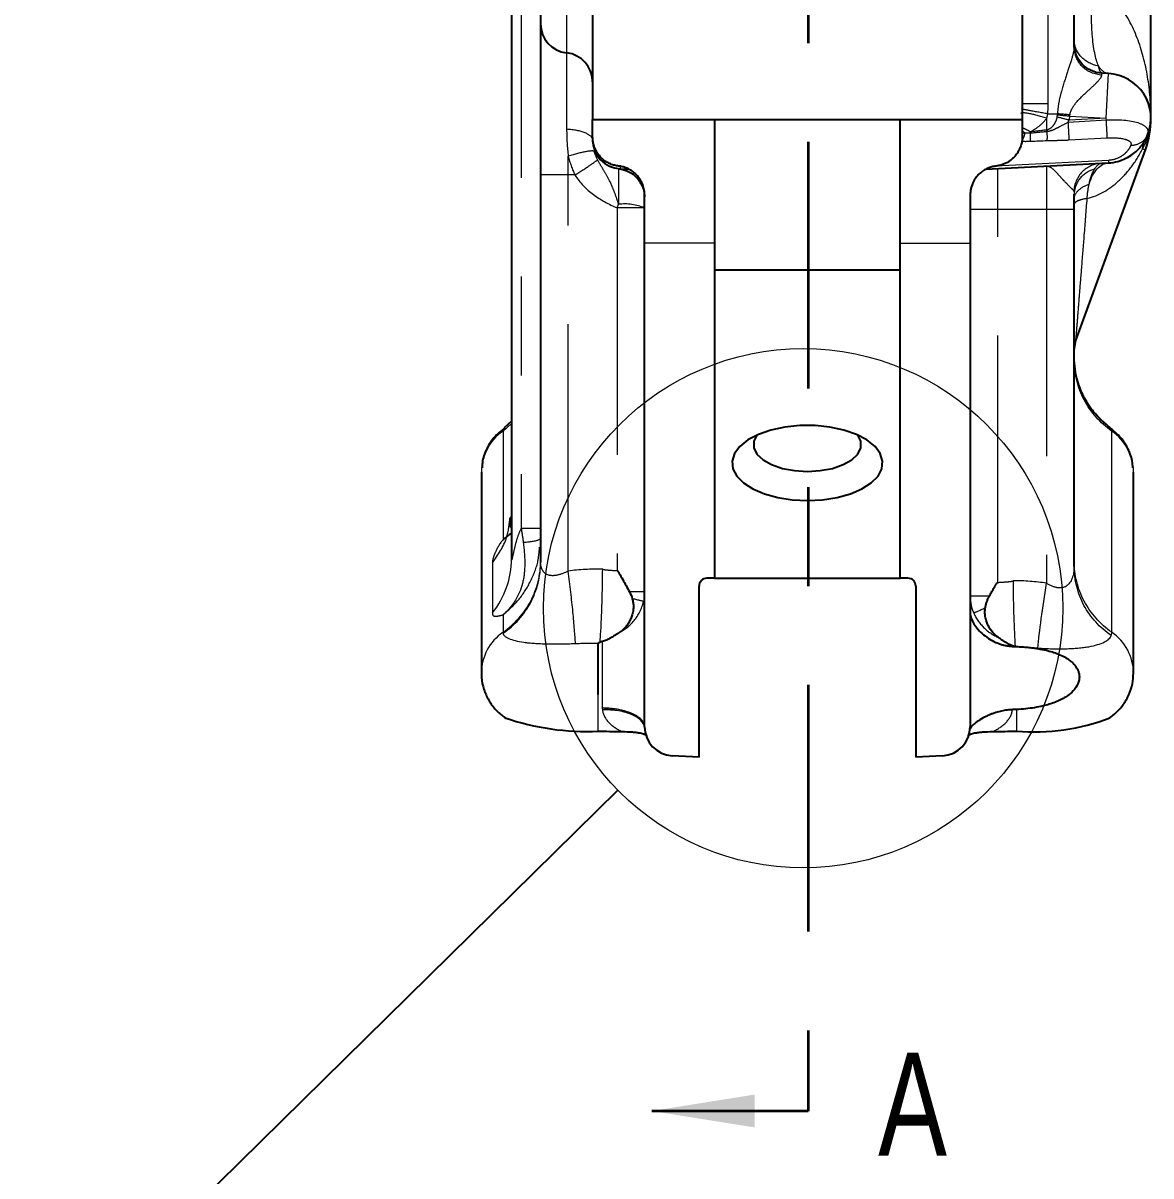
# Model space of a CAD drawing. Header units: inches. Extents: x 0.2 to 16.8, y 0.2 to 10.8.
# Drawn here: x 1.657 to 2.799, y 5.603 to 6.771 of the extents above; entities that cross this region are included whole.
import ezdxf

# ---------------------------------------------------------------- set-up
doc = ezdxf.new("R2010")
doc.units = ezdxf.units.IN
doc.header["$MEASUREMENT"] = 0
doc.linetypes.add('CENTER', pattern=[0.4, 0.25, -0.05, 0.05, -0.05])
doc.linetypes.add('PHANTOM', pattern=[0.5, 0.25, -0.05, 0.05, -0.05, 0.05, -0.05])
doc.layers.add('FORMAT', color=7, linetype='Continuous')
doc.styles.add('SLDTEXTSTYLE0', font='TXT', dxfattribs={"width": 0.75})
doc.dimstyles.new('SLDDIMSTYLE11', dxfattribs={"dimtxt": 0.083333, "dimasz": 0.083333, "dimexe": 0, "dimexo": 0.0625, "dimgap": 0.020833, "dimtad": 0, "dimtih": 1, "dimtoh": 1, "dimdec": 3, "dimlfac": 2, "dimrnd": 1e-09, "dimzin": 12, "dimdsep": 46, "dimtxsty": 'SLDTEXTSTYLE0', "dimsah": 1, "dimcen": 0, "dimadec": 0, "dimazin": 3, "dimtfac": 1, "dimtdec": 3, "dimtofl": 0, "dimtmove": 0, "dimatfit": 3, "dimfxl": 1, "dimfrac": 2, "dimtolj": 1, "dimtzin": 12, "dimarcsym": 0})
doc.dimstyles.new('SLDDIMSTYLE12', dxfattribs={"dimtxt": 0.18, "dimasz": 0.083333, "dimexe": 0, "dimexo": 0.0625, "dimgap": 0, "dimtad": 0, "dimtih": 1, "dimtoh": 1, "dimdec": 0, "dimrnd": 1e-09, "dimzin": 0, "dimdsep": 46, "dimtxsty": 'Standard', "dimblk1": 'NONE', "dimblk2": 'NONE', "dimsah": 1, "dimcen": 0.09, "dimadec": 0, "dimazin": 0, "dimtfac": 0.083333, "dimtdec": 0, "dimtofl": 0, "dimtmove": 0, "dimatfit": 3, "dimldrblk": 'NONE', "dimfxl": 1, "dimfrac": 2, "dimtolj": 1, "dimtzin": 0, "dimarcsym": 0})

# ---------------------------------------------------------------- blocks, each defined once
blk = doc.blocks.new('SW_SYMBOL_HOLE_DEPTH')
at = {"layer": 'FORMAT', "color": 0}
for p, q in [((0, 34.45), (31.5, 34.45)), ((15.75, 34.45), (15.75, 2.95)), ((3.94, 21.85), (15.75, 2.95)), ((27.56, 21.85), (15.75, 2.95))]:
    blk.add_line(p, q, dxfattribs=at)
blk = doc.blocks.new('_D_12')
at = {"layer": 'FORMAT'}
for p, q in [((2.1301, 7.2164), (1.9217, 6.8555)), ((1.9217, 6.8555), (1.7029, 6.8555))]:
    blk.add_line(p, q, dxfattribs=at)
blk.add_solid([(2.1301, 7.2164), (2.0773, 7.1507), (2.0995, 7.1379)], dxfattribs=at)
at = {"layer": 'FORMAT', "xscale": 0.0027037109, "yscale": 0.0027037109, "zscale": 0.0027037109}
for p in [(1.197, 6.867), (1.2751, 6.7346)]:
    blk.add_blockref('SW_SYMBOL_HOLE_DEPTH', p, dxfattribs=at)
at = {"layer": 'FORMAT', "char_height": 0.08333, "attachment_point": 1, "style": 'SLDTEXTSTYLE0'}
for s, insert in [('%%c', (0.7943, 6.9629)), ('.096', (0.9514, 6.9629)), ('.531', (1.3474, 6.9629)), ('4-40 UNC', (0.7162, 6.8305)), ('.298', (1.4255, 6.8305))]:
    blk.add_mtext(s, dxfattribs=dict(at, insert=insert))
blk = doc.blocks.new('_None')

msp = doc.modelspace()

# ---------------------------------------------------------------- linework, layer by layer
at = {"color": 7, "linetype": 'CENTER', "lineweight": 35}
msp.add_line((2.4519, 8.30081), (2.4519, 5.669108), dxfattribs=at)
at = {"color": 8, "linetype": 'PHANTOM', "lineweight": 18}
for p, q in [((2.694998, 6.689078), (2.694998, 7.207699)), ((2.207301, 6.912423), (2.207301, 6.740814)), ((2.161288, 6.864195), (2.161288, 6.259107)), ((2.207301, 6.740814), (2.207301, 6.663417)), ((2.753807, 6.674639), (2.756177, 6.719853)), ((2.694578, 6.679095), (2.704475, 6.679095)), ((2.753807, 6.674639), (2.716229, 6.67267)), ((2.716934, 6.676572), (2.753807, 6.674639)), ((2.753914, 6.672603), (2.753807, 6.674639)), ((2.671638, 6.659411), (2.66867, 6.661371)), ((2.671638, 6.659411), (2.66867, 6.658735)), ((2.71604, 6.652621), (2.754898, 6.654746)), ((2.208955, 6.617148), (2.208955, 6.636184)), ((2.790643, 6.643678), (2.793444, 6.642659)), ((2.259959, 6.623506), (2.259959, 6.587486)), ((2.643994, 6.582324), (2.643994, 6.623546)), ((2.693345, 6.626133), (2.693345, 6.582324)), ((2.208955, 6.617148), (2.180973, 6.617148)), ((2.208955, 6.216016), (2.208955, 6.617148)), ((2.21574, 6.617148), (2.208955, 6.617148)), ((2.258305, 6.583807), (2.258305, 6.216412)), ((2.286288, 6.583807), (2.258305, 6.583807)), ((2.643994, 6.582324), (2.616012, 6.582324)), ((2.693345, 6.582324), (2.643994, 6.582324)), ((2.643994, 6.204477), (2.643994, 6.582324)), ((2.721327, 6.582324), (2.693345, 6.582324)), ((2.693345, 6.582324), (2.693345, 6.203641)), ((2.357154, 6.54825), (2.286288, 6.54825)), ((2.545146, 6.54825), (2.616012, 6.54825)), ((2.723396, 6.41473), (2.721327, 6.432375)), ((2.14285, 6.357828), (2.151445, 6.365432)), ((2.14506, 6.360728), (2.14285, 6.357828)), ((2.14285, 6.357828), (2.14285, 6.24787)), ((2.75945, 6.357828), (2.757239, 6.360728)), ((2.75945, 6.154041), (2.75945, 6.357828)), ((2.14311, 6.248014), (2.151445, 6.254389)), ((2.151445, 6.254815), (2.143138, 6.248051)), ((2.132076, 6.224183), (2.132076, 6.173588)), ((2.14285, 6.17163), (2.14285, 6.154041)), ((2.243382, 6.144543), (2.243382, 6.077688)), ((2.658918, 6.139673), (2.658918, 6.140319)), ((2.239391, 6.053814), (2.239391, 6.090833)), ((2.662908, 6.075795), (2.662908, 6.053814))]:
    msp.add_line(p, q, dxfattribs=at)
at = {"color": 7, "linetype": 'Continuous', "lineweight": 25}
for p, q in [((2.799083, 6.674639), (2.799083, 7.208035)), ((2.23363, 7.143568), (2.23363, 6.67325)), ((2.66867, 7.143568), (2.66867, 6.67325)), ((2.721327, 6.746562), (2.721327, 7.113478)), ((2.180973, 6.912423), (2.180973, 6.770168)), ((2.151445, 6.864195), (2.151445, 6.228371)), ((2.180973, 6.770168), (2.180973, 6.617148)), ((2.756177, 6.719853), (2.749309, 6.720213)), ((2.23363, 6.655527), (2.23363, 6.67325)), ((2.357154, 6.67325), (2.357154, 6.521243)), ((2.545146, 6.521243), (2.545146, 6.67325)), ((2.66867, 6.67325), (2.66867, 6.655527)), ((2.23363, 6.65286), (2.23363, 6.652434)), ((2.723125, 6.449459), (2.793444, 6.642659)), ((2.261612, 6.623373), (2.270542, 6.622905)), ((2.631747, 6.622905), (2.756177, 6.629426)), ((2.180973, 6.617148), (2.180973, 6.224594)), ((2.721327, 6.582324), (2.721327, 6.597665)), ((2.286288, 6.54825), (2.286288, 6.596819)), ((2.616012, 6.596819), (2.616012, 6.54825)), ((2.721327, 6.220555), (2.721327, 6.582324)), ((2.286288, 6.058372), (2.286288, 6.54825)), ((2.616012, 6.54825), (2.616012, 6.058372)), ((2.357154, 6.521243), (2.545146, 6.521243)), ((2.357154, 6.521243), (2.357154, 6.208683)), ((2.545146, 6.208683), (2.545146, 6.521243)), ((2.721327, 6.439261), (2.723103, 6.449347)), ((2.151445, 6.367687), (2.144142, 6.360914)), ((2.120933, 6.316287), (2.120933, 6.112499)), ((2.781366, 6.112502), (2.781366, 6.316289)), ((2.341406, 6.027463), (2.341406, 6.200809)), ((2.357154, 6.208683), (2.34928, 6.208683)), ((2.357154, 6.208683), (2.545146, 6.208683)), ((2.55302, 6.208683), (2.545146, 6.208683)), ((2.560894, 6.200809), (2.560894, 6.027463)), ((2.239391, 6.090833), (2.239391, 6.142934)), ((2.658918, 6.139673), (2.661541, 6.139536)), ((2.341406, 6.027463), (2.31427, 6.028885)), ((2.58803, 6.028885), (2.560894, 6.027463))]:
    msp.add_line(p, q, dxfattribs=at)
at = {"color": 7, "linetype": 'Continuous', "lineweight": 35}
msp.add_line((2.4519, 5.669108), (2.293567, 5.669108), dxfattribs=at)
at = {"color": 8, "linetype": 'PHANTOM', "lineweight": 18, "flags": 128}
for points in [[(2.753914, 6.672603), (2.732158, 6.671363), (2.715064, 6.670387)], [(2.67717, 6.65134), (2.679284, 6.651433), (2.681398, 6.651526), (2.683512, 6.651619), (2.685626, 6.651713), (2.68774, 6.651806), (2.689855, 6.6519), (2.691969, 6.651994), (2.694083, 6.652088)], [(2.756177, 6.631975), (2.662015, 6.627083), (2.641614, 6.626024)]]:
    msp.add_lwpolyline(points, dxfattribs=at)
at = {"color": 7, "linetype": 'Continuous', "lineweight": 25, "flags": 128}
for points in [[(2.45115, 6.28734), (2.466499, 6.288121), (2.48122, 6.29043), (2.494709, 6.294174), (2.506415, 6.299198), (2.515859, 6.305299), (2.522654, 6.312224), (2.526521, 6.319692), (2.527302, 6.327396), (2.524966, 6.335021), (2.519607, 6.342255), (2.511447, 6.348802), (2.500817, 6.354393), (2.488154, 6.3588), (2.473976, 6.361842), (2.458864, 6.363395), (2.443436, 6.363395), (2.428323, 6.361842), (2.414146, 6.3588), (2.401483, 6.354393), (2.390853, 6.348802), (2.382692, 6.342255), (2.377334, 6.335021), (2.374998, 6.327396), (2.375779, 6.319692), (2.379646, 6.312224), (2.386441, 6.305299), (2.395884, 6.299198), (2.407591, 6.294174), (2.42108, 6.29043), (2.435801, 6.288121), (2.45115, 6.28734)], [(2.399955, 6.353719), (2.396922, 6.347484), (2.396922, 6.3409), (2.400074, 6.334507), (2.406194, 6.328677), (2.414926, 6.323748), (2.425764, 6.320008), (2.438077, 6.317673), (2.45115, 6.316879), (2.464223, 6.317673), (2.476536, 6.320008), (2.487374, 6.323748), (2.496106, 6.328677), (2.502226, 6.334507), (2.505378, 6.3409), (2.505378, 6.347484), (2.502345, 6.353719)], [(2.662908, 6.075795), (2.660617, 6.075701), (2.658816, 6.075628)]]:
    msp.add_lwpolyline(points, dxfattribs=at)
at = {"color": 7, "linetype": 'Continuous', "lineweight": 18}
msp.add_circle((2.446795, 6.178301), 0.262962, dxfattribs=at)
at = {"color": 7, "linetype": 'Continuous', "lineweight": 25}
for centre, radius, start, end in [((2.2105, 6.770168), 0.029528, 180, 263.780752), ((2.204103, 6.711461), 0.029528, 0, 83.780752), ((2.753807, 6.674639), 0.045276, 338.911219, 87), ((2.705579, 6.674639), 0.093504, 340, 0), ((2.263158, 6.65286), 0.029528, 180, 267), ((2.34928, 6.200809), 0.007874, 90, 180), ((2.55302, 6.200809), 0.007874, 0, 90), ((2.661235, 6.016337), 0.05934, 92.335602, 95.03601), ((2.22746, 6.306467), 0.252934, 250.923073, 272.703792), ((2.680612, 6.266076), 0.212998, 265.232239, 291.180482), ((2.315815, 6.058372), 0.029528, 180, 267), ((2.586485, 6.058372), 0.029528, 273, 0)]:
    msp.add_arc(centre, radius, start, end, dxfattribs=at)
at = {"color": 8, "linetype": 'PHANTOM', "lineweight": 18}
for centre, radius, start, end in [((2.6918, 6.679095), 0.01263, 345.264327, 354.266774), ((2.6918, 6.679095), 0.025261, 345.264327, 354.266774), ((2.330247, 6.588974), 0.354038, 11.474801, 11.721132), ((2.327895, 6.580773), 0.374881, 12.367417, 12.629018), ((1.701608, 6.836157), 0.611222, 335.615278, 335.993451), ((2.265933, 6.534205), 0.053616, 67.689172, 96.397842), ((2.151108, 6.154075), 0.008258, 180.238267, 187.555607)]:
    msp.add_arc(centre, radius, start, end, dxfattribs=at)
for centre, major_axis, ratio, start_param, end_param in [((2.690613, 6.679587), (0.002164, 0.024603), 0.56109116, 4.69044441, 4.74172532), ((2.689284, 6.679751), (0.006875, 0.029249), 0.92542983, 4.82016531, 4.8713064), ((2.667616, 6.666258), (0.001585, 0.015725), 0.3245313, 3.49299355, 4.29483633), ((2.676414, 6.666256), (-0.000598, 0.015739), 0.03768668, 3.46494686, 4.2606281), ((2.172384, 6.316296), (0.05145, -0.000005), 0.98581184, 2.18230224, 3.14124503), ((2.729916, 6.316296), (0.05145, 0.000005), 0.98581184, 0.00039664, 0.95929042), ((2.602589, 5.48636), (-0.481318, 0.697248), 0.46053022, 5.96956862, 6.04892011), ((2.609202, 6.005902), (0.184835, 0.140348), 0.77245885, 0.63679672, 0.80382522), ((2.172384, 6.112509), (0.05145, -0.000005), 0.98581213, 2.18230406, 3.1345278), ((2.729916, 6.112509), (0.05145, 0.000005), 0.98581213, 0.0039923, 0.95928859), ((2.301979, 6.079099), (0.058582, 0.002217), 0.60334632, 3.11879622, 3.16117756), ((2.283438, 6.083168), (0.039551, 0.009842), 0.63758658, 3.03020305, 3.05970477), ((2.617971, 6.083235), (0.040465, -0.009814), 0.63115372, 0.07726825, 0.08511025)]:
    msp.add_ellipse(centre, major_axis=major_axis, ratio=ratio, start_param=start_param, end_param=end_param, dxfattribs=at)
for points, knots in [([(2.745932, 6.727637), (2.743122, 6.734365), (2.740685, 6.745535), (2.739043, 6.766694), (2.73887, 6.774515), (2.739094, 6.790948), (2.739476, 6.799548), (2.739988, 6.808115)], [0, 0, 0, 0, 0.5, 0.5, 0.75, 0.75, 1, 1, 1, 1]), ([(2.799083, 6.674639), (2.799083, 6.68866), (2.797961, 6.702817), (2.7934, 6.7302), (2.789947, 6.743498), (2.780424, 6.768225), (2.774357, 6.779582), (2.763055, 6.793487), (2.758916, 6.79758), (2.749909, 6.804179), (2.745061, 6.806681), (2.739987, 6.808114)], [0, 0, 0, 0, 0.25, 0.25, 0.5, 0.5, 0.75, 0.75, 0.875, 0.875, 1, 1, 1, 1]), ([(2.745932, 6.727637), (2.739122, 6.728702), (2.732736, 6.732054), (2.723886, 6.741826), (2.721327, 6.748172), (2.721327, 6.754558)], [0, 0, 0, 0, 0.5, 0.5, 1, 1, 1, 1]), ([(2.721327, 6.746562), (2.721327, 6.744198), (2.720505, 6.740569), (2.717947, 6.731685), (2.716223, 6.726452), (2.712401, 6.714918), (2.710253, 6.70869), (2.707449, 6.698393), (2.706585, 6.694791), (2.705164, 6.687192), (2.704622, 6.683204), (2.704475, 6.679095)], [0, 0, 0, 0, 0.25, 0.25, 0.5, 0.5, 0.75, 0.75, 0.875, 0.875, 1, 1, 1, 1]), ([(2.749374, 6.71831), (2.7419, 6.71867), (2.734583, 6.721867), (2.724357, 6.732285), (2.721327, 6.739393), (2.721327, 6.746562)], [0, 0, 0, 0, 0.5, 0.5, 1, 1, 1, 1]), ([(2.748898, 6.720693), (2.748492, 6.720981), (2.747546, 6.721652), (2.746519, 6.725461), (2.745932, 6.727637)], [0, 0, 0, 0, 0.42865064, 1, 1, 1, 1]), ([(2.717098, 6.678097), (2.717307, 6.680583), (2.718307, 6.682978), (2.72099, 6.687527), (2.722641, 6.689675), (2.728032, 6.695804), (2.732194, 6.699491), (2.739592, 6.706327), (2.742929, 6.709429), (2.747856, 6.71471), (2.749423, 6.716877), (2.749374, 6.71831)], [0, 0, 0, 0, 0.125, 0.125, 0.25, 0.25, 0.5, 0.5, 0.75, 0.75, 1, 1, 1, 1]), ([(2.693495, 6.674692), (2.686803, 6.676767), (2.68031, 6.678431), (2.670713, 6.680202), (2.6677, 6.68027), (2.667166, 6.67952)], [0, 0, 0, 0, 0.5, 0.5, 1, 1, 1, 1]), ([(2.694578, 6.679095), (2.687537, 6.6803), (2.680757, 6.681504), (2.671226, 6.683289), (2.668372, 6.683887), (2.66825, 6.684022)], [0, 0, 0, 0, 0.5, 0.5, 1, 1, 1, 1]), ([(2.694998, 6.689078), (2.687845, 6.689078), (2.680993, 6.689078), (2.67146, 6.689078), (2.66867, 6.689078), (2.66867, 6.689078)], [0, 0, 0, 0, 0.5, 0.5, 1, 1, 1, 1]), ([(2.676903, 6.660897), (2.680388, 6.662785), (2.68362, 6.664875), (2.689277, 6.669491), (2.691716, 6.672032), (2.693495, 6.674692)], [0, 0, 0, 0, 0.5, 0.5, 1, 1, 1, 1]), ([(2.704014, 6.675882), (2.703787, 6.675077), (2.703371, 6.673601), (2.702621, 6.671649), (2.701912, 6.670132), (2.701303, 6.669023), (2.700855, 6.668296), (2.700209, 6.667315), (2.699229, 6.666024), (2.697645, 6.664514), (2.695813, 6.663305), (2.694409, 6.662926), (2.693707, 6.662736)], [0, 0, 0, 0, 0.14159398, 0.25958188, 0.35469009, 0.42698546, 0.47601953, 0.50122346, 0.6288744, 0.75448135, 0.87731653, 1, 1, 1, 1]), ([(2.715061, 6.670387), (2.712469, 6.669082), (2.709752, 6.667606), (2.705012, 6.665165), (2.703364, 6.664321), (2.699372, 6.662436), (2.697022, 6.661464), (2.694077, 6.661065)], [0, 0, 0, 0, 0.5, 0.5, 0.75, 0.75, 1, 1, 1, 1]), ([(2.796051, 6.658348), (2.796956, 6.660695), (2.796508, 6.662952), (2.793051, 6.666882), (2.790014, 6.668542), (2.777979, 6.672351), (2.76594, 6.673265), (2.753914, 6.672603)], [0, 0, 0, 0, 0.25, 0.25, 0.5, 0.5, 1, 1, 1, 1]), ([(2.23363, 6.652434), (2.23363, 6.655127), (2.23084, 6.6578), (2.221307, 6.661817), (2.214455, 6.663125), (2.207301, 6.663417)], [0, 0, 0, 0, 0.5, 0.5, 1, 1, 1, 1]), ([(2.676903, 6.660897), (2.674826, 6.662086), (2.671945, 6.663737), (2.669385, 6.664463), (2.66867, 6.664665)], [0, 0, 0, 0, 0.720688423, 1, 1, 1, 1]), ([(2.694083, 6.652088), (2.695922, 6.652169), (2.697747, 6.652191), (2.701387, 6.652219), (2.703204, 6.652231), (2.708682, 6.652314), (2.712362, 6.65242), (2.71604, 6.652621)], [0, 0, 0, 0, 0.25, 0.25, 0.5, 0.5, 1, 1, 1, 1]), ([(2.754898, 6.654746), (2.761695, 6.655118), (2.7685, 6.654659), (2.775302, 6.652671), (2.777019, 6.651801), (2.778973, 6.649734), (2.779226, 6.648544), (2.778714, 6.647304)], [0, 0, 0, 0, 0.5, 0.5, 0.75, 0.75, 1, 1, 1, 1]), ([(2.778714, 6.647304), (2.778156, 6.64595), (2.777416, 6.644537), (2.775407, 6.641637), (2.77415, 6.640142), (2.770874, 6.637163), (2.76881, 6.635694), (2.763285, 6.633176), (2.759889, 6.632168), (2.756177, 6.631975)], [0, 0, 0, 0, 0.25, 0.25, 0.5, 0.5, 0.75, 0.75, 1, 1, 1, 1]), ([(2.235284, 6.641051), (2.23445, 6.641715), (2.231304, 6.641599), (2.221762, 6.639824), (2.215443, 6.638202), (2.208955, 6.636184)], [0, 0, 0, 0, 0.5, 0.5, 1, 1, 1, 1]), ([(2.734533, 6.593379), (2.74623, 6.596077), (2.756964, 6.602538), (2.770944, 6.615332), (2.775266, 6.620131), (2.783296, 6.63073), (2.787023, 6.636608), (2.790643, 6.643678)], [0, 0, 0, 0, 0.5, 0.5, 0.75, 0.75, 1, 1, 1, 1]), ([(2.21574, 6.617148), (2.221203, 6.620622), (2.226523, 6.624079), (2.234764, 6.629583), (2.237632, 6.631597), (2.238676, 6.632469)], [0, 0, 0, 0, 0.5, 0.5, 1, 1, 1, 1]), ([(2.259959, 6.587486), (2.258919, 6.590694), (2.257882, 6.593779), (2.255827, 6.599512), (2.254808, 6.602151), (2.251804, 6.609355), (2.249871, 6.613158), (2.246212, 6.61971), (2.244483, 6.622508), (2.241325, 6.627704), (2.239897, 6.630084), (2.238676, 6.632469)], [0, 0, 0, 0, 0.125, 0.125, 0.25, 0.25, 0.5, 0.5, 0.75, 0.75, 1, 1, 1, 1]), ([(2.693345, 6.626133), (2.69497, 6.626218), (2.696597, 6.625542), (2.699804, 6.623334), (2.701384, 6.621819), (2.704446, 6.618592), (2.70593, 6.616862), (2.708763, 6.613628), (2.710111, 6.612159), (2.713911, 6.608161), (2.716093, 6.606075), (2.719394, 6.60285), (2.720532, 6.601642), (2.721029, 6.600657)], [0, 0, 0, 0, 0.125, 0.125, 0.25, 0.25, 0.375, 0.375, 0.5, 0.5, 0.75, 0.75, 1, 1, 1, 1]), ([(2.748713, 6.629035), (2.741502, 6.628657), (2.734445, 6.625475), (2.724394, 6.615063), (2.721293, 6.607942), (2.721029, 6.600657)], [0, 0, 0, 0, 0.5, 0.5, 1, 1, 1, 1]), ([(2.742036, 6.623183), (2.736083, 6.621496), (2.730739, 6.618052), (2.723395, 6.608939), (2.721327, 6.603313), (2.721327, 6.597665)], [0, 0, 0, 0, 0.5, 0.5, 1, 1, 1, 1]), ([(2.21574, 6.617148), (2.220623, 6.609447), (2.227154, 6.602723), (2.241787, 6.591839), (2.249984, 6.587589), (2.258305, 6.583807)], [0, 0, 0, 0, 0.5, 0.5, 1, 1, 1, 1]), ([(2.721327, 6.59242), (2.721327, 6.595537), (2.722756, 6.598647), (2.728014, 6.604028), (2.731878, 6.606286), (2.736432, 6.607808)], [0, 0, 0, 0, 0.5, 0.5, 1, 1, 1, 1]), ([(2.723088, 6.449451), (2.723086, 6.44942), (2.72307, 6.449228), (2.723159, 6.450368), (2.723462, 6.454067), (2.724234, 6.463578), (2.725481, 6.479454), (2.727165, 6.500404), (2.72924, 6.52629), (2.731725, 6.557822), (2.733552, 6.580951), (2.734533, 6.593379)], [0, 0, 0, 0, 0.00695479, 0.0428787, 0.08106033, 0.17300832, 0.29007569, 0.42231145, 0.58418397, 0.77657354, 1, 1, 1, 1]), ([(2.75945, 6.357828), (2.747731, 6.365925), (2.738017, 6.376833), (2.724851, 6.401857), (2.721327, 6.415936), (2.721327, 6.430034)], [0, 0, 0, 0, 0.5, 0.5, 1, 1, 1, 1]), ([(2.132076, 6.224183), (2.137795, 6.23246), (2.147506, 6.246513), (2.149232, 6.263305), (2.149941, 6.270208)], [0, 0, 0, 0, 0.588920652, 1, 1, 1, 1]), ([(2.161288, 6.259107), (2.159843, 6.256599), (2.158509, 6.253296), (2.156136, 6.245997), (2.1551, 6.241975), (2.153369, 6.234536), (2.152669, 6.231017), (2.151707, 6.226973), (2.151445, 6.226441), (2.151445, 6.228371)], [0, 0, 0, 0, 0.25, 0.25, 0.5, 0.5, 0.75, 0.75, 1, 1, 1, 1]), ([(2.142851, 6.247872), (2.139582, 6.243794), (2.136983, 6.239351), (2.13418, 6.23301), (2.133424, 6.230942), (2.132371, 6.227186), (2.132076, 6.2255), (2.132076, 6.224183)], [0, 0, 0, 0, 0.5, 0.5, 0.75, 0.75, 1, 1, 1, 1]), ([(2.163388, 6.244801), (2.164407, 6.237197), (2.164945, 6.229772), (2.164829, 6.21595), (2.164116, 6.209475), (2.159398, 6.191199), (2.153012, 6.180651), (2.143585, 6.172271)], [0, 0, 0, 0, 0.25, 0.25, 0.5, 0.5, 1, 1, 1, 1]), ([(2.143702, 6.172291), (2.14909, 6.177129), (2.159857, 6.186797), (2.171299, 6.205508), (2.178536, 6.22353), (2.179523, 6.2356), (2.179901, 6.240222)], [0, 0, 0, 0, 0.27566445, 0.55087215, 0.82797595, 1, 1, 1, 1]), ([(2.14285, 6.154041), (2.154569, 6.162138), (2.164283, 6.173045), (2.177449, 6.19807), (2.180973, 6.212148), (2.180973, 6.226246)], [0, 0, 0, 0, 0.5, 0.5, 1, 1, 1, 1]), ([(2.142922, 6.152989), (2.15462, 6.161028), (2.164316, 6.171847), (2.177456, 6.196661), (2.180973, 6.210618), (2.180973, 6.224594)], [0, 0, 0, 0, 0.5, 0.5, 1, 1, 1, 1]), ([(2.208955, 6.216016), (2.205228, 6.214111), (2.201514, 6.212664), (2.194682, 6.211133), (2.191576, 6.211072), (2.183935, 6.213435), (2.180973, 6.218165), (2.180973, 6.224594)], [0, 0, 0, 0, 0.25, 0.25, 0.5, 0.5, 1, 1, 1, 1]), ([(2.75945, 6.154041), (2.747731, 6.162138), (2.738017, 6.173045), (2.724851, 6.19807), (2.721327, 6.212148), (2.721327, 6.226246)], [0, 0, 0, 0, 0.5, 0.5, 1, 1, 1, 1]), ([(2.216189, 6.142597), (2.215791, 6.150709), (2.214916, 6.161761), (2.212404, 6.187234), (2.210776, 6.201615), (2.208955, 6.216016)], [0, 0, 0, 0, 0.5, 0.5, 1, 1, 1, 1]), ([(2.241117, 6.143943), (2.241816, 6.15212), (2.242436, 6.16326), (2.243368, 6.188951), (2.243684, 6.203455), (2.243808, 6.217981)], [0, 0, 0, 0, 0.5, 0.5, 1, 1, 1, 1]), ([(2.243808, 6.217981), (2.243807, 6.217897), (2.24389, 6.217849), (2.244081, 6.217777), (2.244173, 6.217748), (2.244486, 6.217658), (2.244736, 6.217607), (2.245428, 6.217479), (2.245999, 6.217398), (2.247853, 6.217172), (2.249237, 6.217048), (2.252726, 6.21676), (2.255499, 6.216577), (2.258305, 6.216412)], [0, 0, 0, 0, 0.03125, 0.03125, 0.0625, 0.0625, 0.125, 0.125, 0.25, 0.25, 0.5, 0.5, 1, 1, 1, 1]), ([(2.721327, 6.220555), (2.721327, 6.211834), (2.71845, 6.204134), (2.710832, 6.199062), (2.707709, 6.198544), (2.700828, 6.199654), (2.697083, 6.201243), (2.693345, 6.203641)], [0, 0, 0, 0, 0.5, 0.5, 0.75, 0.75, 1, 1, 1, 1]), ([(2.758861, 6.150681), (2.747307, 6.158584), (2.737745, 6.169162), (2.724791, 6.193362), (2.721327, 6.20695), (2.721327, 6.220555)], [0, 0, 0, 0, 0.5, 0.5, 1, 1, 1, 1]), ([(2.643994, 6.204477), (2.647102, 6.204654), (2.650251, 6.204858), (2.6535, 6.205126), (2.654094, 6.205179), (2.655288, 6.205293), (2.656603, 6.205429), (2.657805, 6.205599), (2.658533, 6.205735), (2.658773, 6.205786), (2.6592, 6.205913), (2.659411, 6.205971), (2.65941, 6.2061)], [0, 0, 0, 0, 0.5, 0.5, 0.625, 0.625, 0.75, 0.875, 0.875, 0.9375, 0.9375, 1, 1, 1, 1]), ([(2.260656, 6.153717), (2.266106, 6.156557), (2.271257, 6.160489), (2.279987, 6.171137), (2.283508, 6.177761), (2.285183, 6.185154)], [0, 0, 0, 0, 0.5, 0.5, 1, 1, 1, 1]), ([(2.132076, 6.173588), (2.132076, 6.171185), (2.133124, 6.170207), (2.135944, 6.170116), (2.137089, 6.1703), (2.13972, 6.170849), (2.141208, 6.171224), (2.142857, 6.171639)], [0, 0, 0, 0, 0.5, 0.5, 0.75, 0.75, 1, 1, 1, 1]), ([(2.619653, 6.173307), (2.62228, 6.167337), (2.626119, 6.162193), (2.63479, 6.153975), (2.639663, 6.150863), (2.644715, 6.148614)], [0, 0, 0, 0, 0.5, 0.5, 1, 1, 1, 1]), ([(2.142922, 6.152989), (2.143428, 6.14906), (2.151, 6.145794), (2.170497, 6.143008), (2.178393, 6.142453), (2.196114, 6.142041), (2.205923, 6.142175), (2.216189, 6.142597)], [0, 0, 0, 0, 0.5, 0.5, 0.75, 0.75, 1, 1, 1, 1]), ([(2.68448, 6.137999), (2.694327, 6.137342), (2.703917, 6.137084), (2.72147, 6.137498), (2.729413, 6.138185), (2.749279, 6.141739), (2.757443, 6.145964), (2.758861, 6.150681)], [0, 0, 0, 0, 0.25, 0.25, 0.5, 0.5, 1, 1, 1, 1]), ([(2.243382, 6.077688), (2.249103, 6.07756), (2.254764, 6.076963), (2.26517, 6.074913), (2.26991, 6.073462), (2.277797, 6.069911), (2.280942, 6.067813), (2.285187, 6.063266), (2.286288, 6.06082), (2.286288, 6.058372)], [0, 0, 0, 0, 0.25, 0.25, 0.5, 0.5, 0.75, 0.75, 1, 1, 1, 1]), ([(2.243434, 6.07619), (2.254742, 6.076257), (2.26581, 6.074309), (2.281408, 6.067342), (2.286115, 6.062408), (2.286308, 6.057264)], [0, 0, 0, 0, 0.5, 0.5, 1, 1, 1, 1]), ([(2.286337, 6.056696), (2.286136, 6.06199), (2.28143, 6.066987), (2.265849, 6.073883), (2.254797, 6.075692), (2.243506, 6.075422)], [0, 0, 0, 0, 0.5, 0.5, 1, 1, 1, 1]), ([(2.243506, 6.075422), (2.24406, 6.070666), (2.246445, 6.066366), (2.253468, 6.058975), (2.258071, 6.055921), (2.263261, 6.053457)], [0, 0, 0, 0, 0.5, 0.5, 1, 1, 1, 1]), ([(2.639039, 6.053458), (2.64423, 6.055921), (2.648833, 6.058976), (2.655856, 6.066367), (2.65824, 6.070667), (2.658794, 6.075422)], [0, 0, 0, 0, 0.5, 0.5, 1, 1, 1, 1])]:
    msp.add_open_spline(points, degree=3, knots=knots, dxfattribs=at)
at = {"color": 7, "linetype": 'Continuous', "lineweight": 25}
for points, knots in [([(2.749309, 6.720213), (2.741847, 6.720604), (2.734547, 6.723948), (2.724348, 6.734818), (2.721327, 6.742227), (2.721327, 6.7497)], [0, 0, 0, 0, 0.5, 0.5, 1, 1, 1, 1]), ([(2.23363, 6.67325), (2.23365, 6.67325), (2.23369, 6.67325), (2.234014, 6.673252), (2.23454, 6.673254), (2.235293, 6.673256), (2.236273, 6.673257), (2.237489, 6.673257), (2.238945, 6.673257), (2.240648, 6.673256), (2.242602, 6.673254), (2.244813, 6.673252), (2.247285, 6.67325), (2.251478, 6.673249), (2.258508, 6.673252), (2.27112, 6.673255), (2.284559, 6.673224), (2.305171, 6.673272), (2.330279, 6.673189), (2.368699, 6.673274), (2.408513, 6.673215), (2.45115, 6.673267), (2.493786, 6.673214), (2.5336, 6.673274), (2.57202, 6.673189), (2.597129, 6.673272), (2.617742, 6.673224), (2.63118, 6.673255), (2.643791, 6.673252), (2.651569, 6.673249), (2.656869, 6.673251), (2.660629, 6.673255), (2.663641, 6.673257), (2.665934, 6.673257), (2.667522, 6.673255), (2.668492, 6.673251), (2.668611, 6.67325), (2.66867, 6.67325)], [0, 0, 0, 0, 0.00982598, 0.01976326, 0.02981163, 0.03997086, 0.05024073, 0.06062103, 0.0711115, 0.08171194, 0.09242209, 0.10324174, 0.11417066, 0.12520863, 0.15398483, 0.18763007, 0.2346303, 0.250344, 0.31988167, 0.37524417, 0.43953962, 0.50000521, 0.56046947, 0.62476626, 0.68012584, 0.74966642, 0.765385, 0.81238036, 0.84602314, 0.87480181, 0.89365499, 0.91218751, 0.93039823, 0.948286, 0.96584964, 0.983088, 1, 1, 1, 1]), ([(2.756177, 6.629426), (2.762744, 6.62977), (2.768752, 6.631661), (2.778528, 6.636403), (2.782179, 6.639175), (2.787976, 6.644801), (2.7902, 6.647628), (2.793754, 6.653112), (2.795062, 6.655785), (2.796051, 6.658348)], [0, 0, 0, 0, 0.25, 0.25, 0.5, 0.5, 0.75, 0.75, 1, 1, 1, 1]), ([(2.259959, 6.626173), (2.259243, 6.626266), (2.257811, 6.626453), (2.255714, 6.626928), (2.253673, 6.627537), (2.251698, 6.628287), (2.249799, 6.629166), (2.247983, 6.630169), (2.246256, 6.631286), (2.244627, 6.632508), (2.243099, 6.633827), (2.240956, 6.635948), (2.238511, 6.639036), (2.236233, 6.643119), (2.234682, 6.647327), (2.233776, 6.651569), (2.23368, 6.654182), (2.23363, 6.655527)], [0, 0, 0, 0, 0.03834776, 0.07668114, 0.11512363, 0.15379766, 0.19282349, 0.23231815, 0.27239458, 0.31316089, 0.35471978, 0.39716822, 0.50539316, 0.61889898, 0.73864496, 0.86544889, 1, 1, 1, 1]), ([(2.66867, 6.655527), (2.668655, 6.654818), (2.668627, 6.653423), (2.668382, 6.651232), (2.667975, 6.649027), (2.667386, 6.646812), (2.66661, 6.644607), (2.665642, 6.642428), (2.664477, 6.640294), (2.663113, 6.638225), (2.661358, 6.635998), (2.659118, 6.633682), (2.656291, 6.631397), (2.653158, 6.629448), (2.649757, 6.627894), (2.646141, 6.626733), (2.643605, 6.626359), (2.642341, 6.626173)], [0, 0, 0, 0, 0.071862015, 0.141452312, 0.208858588, 0.27417734, 0.337514603, 0.398986665, 0.45872071, 0.516855324, 0.573540828, 0.649935219, 0.723415764, 0.794533361, 0.863895229, 0.932155457, 1, 1, 1, 1]), ([(2.286288, 6.596819), (2.28627, 6.597601), (2.286231, 6.59924), (2.285908, 6.601765), (2.285332, 6.604453), (2.284562, 6.606864), (2.283514, 6.609411), (2.281884, 6.612536), (2.27908, 6.616407), (2.275241, 6.620051), (2.271165, 6.622725), (2.267306, 6.624483), (2.26366, 6.625633), (2.26117, 6.625996), (2.259959, 6.626173)], [0, 0, 0, 0, 0.05457767, 0.11436041, 0.17936526, 0.24960529, 0.29503413, 0.37721998, 0.50268134, 0.63695167, 0.74957206, 0.83786876, 0.92114682, 1, 1, 1, 1]), ([(2.260345, 6.623464), (2.262953, 6.622987), (2.268413, 6.621988), (2.277177, 6.616505), (2.282798, 6.608942), (2.285698, 6.601381), (2.286106, 6.597163), (2.286314, 6.595008)], [0, 0, 0, 0, 0.215324, 0.45066988, 0.71143189, 0.85260979, 1, 1, 1, 1]), ([(2.642341, 6.626173), (2.641622, 6.626079), (2.640161, 6.625888), (2.63799, 6.625392), (2.635811, 6.62473), (2.633644, 6.623878), (2.630742, 6.622463), (2.62708, 6.62007), (2.623239, 6.616428), (2.620424, 6.612551), (2.618794, 6.609427), (2.617624, 6.606592), (2.616733, 6.603625), (2.616117, 6.600138), (2.616046, 6.597882), (2.616012, 6.596819)], [0, 0, 0, 0, 0.04671421, 0.09491049, 0.14472919, 0.19629742, 0.2497298, 0.36248726, 0.49691697, 0.62205902, 0.70516213, 0.74988344, 0.84243027, 0.92579082, 1, 1, 1, 1]), ([(2.758157, 6.360914), (2.75204, 6.366122), (2.742113, 6.374573), (2.732084, 6.389954), (2.726163, 6.402984), (2.72306, 6.414298), (2.721915, 6.422369), (2.721581, 6.426114), (2.721432, 6.428601), (2.72136, 6.430578), (2.721337, 6.431868), (2.721336, 6.432077), (2.721336, 6.432089)], [0, 0, 0, 0, 0.26590978, 0.43148115, 0.61752011, 0.78388445, 0.85103825, 0.88259238, 0.91552603, 0.95277203, 0.99716522, 1, 1, 1, 1]), ([(2.144902, 6.360923), (2.141892, 6.358656), (2.134644, 6.353198), (2.126886, 6.341542), (2.122013, 6.329973), (2.121702, 6.32286), (2.121601, 6.320541)], [0, 0, 0, 0, 0.22161358, 0.53361746, 0.84793191, 1, 1, 1, 1]), ([(2.780699, 6.320541), (2.780597, 6.32286), (2.780287, 6.329973), (2.775413, 6.341542), (2.767656, 6.353198), (2.760408, 6.358656), (2.757398, 6.360923)], [0, 0, 0, 0, 0.15206809, 0.46638254, 0.77838642, 1, 1, 1, 1]), ([(2.151131, 6.271587), (2.151031, 6.270593), (2.150834, 6.268614), (2.150369, 6.265134), (2.150012, 6.261988), (2.150263, 6.26069), (2.150891, 6.260591), (2.151108, 6.260556)], [0, 0, 0, 0, 0.12113791, 0.24128193, 0.50178306, 0.82766392, 1, 1, 1, 1]), ([(2.258305, 6.216412), (2.258604, 6.216394), (2.258832, 6.216168), (2.259548, 6.215235), (2.260026, 6.214481), (2.261732, 6.211649), (2.262939, 6.209522), (2.266443, 6.203311), (2.268728, 6.199149), (2.270903, 6.195032)], [0, 0, 0, 0, 0.125, 0.125, 0.25, 0.25, 0.5, 0.5, 1, 1, 1, 1]), ([(2.635479, 6.19069), (2.636174, 6.191941), (2.637566, 6.194448), (2.639369, 6.197632), (2.640788, 6.200098), (2.641706, 6.201643), (2.642397, 6.202757), (2.642893, 6.203504), (2.643286, 6.204014), (2.643587, 6.204311), (2.64382, 6.204448), (2.643939, 6.204468), (2.643994, 6.204477)], [0, 0, 0, 0, 0.26511373, 0.53113587, 0.67276439, 0.78735973, 0.86040862, 0.91283697, 0.95134444, 0.97814173, 0.98983677, 1, 1, 1, 1]), ([(2.631286, 6.178389), (2.631374, 6.178917), (2.631549, 6.179972), (2.632018, 6.182076), (2.632784, 6.184697), (2.633962, 6.187766), (2.634978, 6.189725), (2.635479, 6.19069)], [0, 0, 0, 0, 0.12518481, 0.25032911, 0.50028112, 0.7539767, 1, 1, 1, 1]), ([(2.273782, 6.187937), (2.273959, 6.187275), (2.27432, 6.185928), (2.274674, 6.183853), (2.274893, 6.181714), (2.274972, 6.178811), (2.274651, 6.175026), (2.273597, 6.170624), (2.271877, 6.166393), (2.269648, 6.162525), (2.267132, 6.159285), (2.264649, 6.156825), (2.262561, 6.155078), (2.261251, 6.154142), (2.260656, 6.153717)], [0, 0, 0, 0, 0.04888842, 0.09960376, 0.15196829, 0.20580107, 0.31389116, 0.43609638, 0.55223285, 0.66978777, 0.78842298, 0.87640139, 0.94384569, 1, 1, 1, 1]), ([(2.644715, 6.148614), (2.644276, 6.148942), (2.643329, 6.149648), (2.641385, 6.151283), (2.63787, 6.154749), (2.634635, 6.159632), (2.632642, 6.164503), (2.631772, 6.167511), (2.631184, 6.170474), (2.630837, 6.174129), (2.631136, 6.177003), (2.63128, 6.178386)], [0, 0, 0, 0, 0.0478474, 0.10317069, 0.2235629, 0.48476012, 0.62146187, 0.68743086, 0.75793979, 0.88352013, 1, 1, 1, 1]), ([(2.616012, 6.173612), (2.616025, 6.173198), (2.61605, 6.172381), (2.616252, 6.171053), (2.61657, 6.169685), (2.617009, 6.16828), (2.617559, 6.166851), (2.618215, 6.165405), (2.619663, 6.162624), (2.622562, 6.158308), (2.627844, 6.152727), (2.634377, 6.147676), (2.640862, 6.14413), (2.646273, 6.142052), (2.650531, 6.140833), (2.654592, 6.140017), (2.657512, 6.139785), (2.658918, 6.139673)], [0, 0, 0, 0, 0.03788549, 0.07482947, 0.11089382, 0.146137, 0.18061384, 0.2143754, 0.24746891, 0.37091083, 0.49603079, 0.62117742, 0.74712243, 0.8212438, 0.873684, 0.9391613, 1, 1, 1, 1]), ([(2.239392, 6.142934), (2.239407, 6.142996), (2.239439, 6.14313), (2.239674, 6.143326), (2.240026, 6.143525), (2.240519, 6.143736), (2.240905, 6.143869), (2.241117, 6.143943)], [0, 0, 0, 0, 0.13172404, 0.28622691, 0.47646056, 0.7111254, 1, 1, 1, 1]), ([(2.260656, 6.153717), (2.259853, 6.153171), (2.258075, 6.151963), (2.255076, 6.150104), (2.252203, 6.148468), (2.249666, 6.147128), (2.24769, 6.146104), (2.245663, 6.145152), (2.244113, 6.144738), (2.243382, 6.144543)], [0, 0, 0, 0, 0.14955383, 0.3311847, 0.54438246, 0.65911956, 0.77372253, 0.8931363, 1, 1, 1, 1]), ([(2.658918, 6.140319), (2.658668, 6.140389), (2.658096, 6.140549), (2.657192, 6.140919), (2.656116, 6.141417), (2.654865, 6.142068), (2.653103, 6.143078), (2.650559, 6.144622), (2.647621, 6.14654), (2.645595, 6.147987), (2.644715, 6.148614)], [0, 0, 0, 0, 0.04439276, 0.10172642, 0.17245229, 0.25684128, 0.35729789, 0.54493288, 0.80253618, 1, 1, 1, 1]), ([(2.661564, 6.139535), (2.663401, 6.139468), (2.667089, 6.139332), (2.67262, 6.13894), (2.676303, 6.138541), (2.678145, 6.138341)], [0, 0, 0, 0, 0.33148769, 0.66558781, 1, 1, 1, 1]), ([(2.678146, 6.13834), (2.679615, 6.138154), (2.68254, 6.137783), (2.686884, 6.13706), (2.691941, 6.136047), (2.697625, 6.134614), (2.703956, 6.132513), (2.70997, 6.129891), (2.714954, 6.126954), (2.718741, 6.123993), (2.721551, 6.121239), (2.722997, 6.11915), (2.723702, 6.118132)], [0, 0, 0, 0, 0.08645767, 0.17215064, 0.25718116, 0.38784262, 0.51469691, 0.64708807, 0.77142667, 0.85207059, 0.92788799, 1, 1, 1, 1]), ([(2.121095, 6.112905), (2.12104, 6.112348), (2.12058, 6.107762), (2.122334, 6.099038), (2.126531, 6.08744), (2.133298, 6.077549), (2.140049, 6.070697), (2.144288, 6.067958), (2.145687, 6.067054)], [0, 0, 0, 0, 0.02998499, 0.24713441, 0.4667752, 0.69324383, 0.89879663, 1, 1, 1, 1]), ([(2.723702, 6.118132), (2.724008, 6.117613), (2.724612, 6.11659), (2.725337, 6.114979), (2.725905, 6.113344), (2.726304, 6.111678), (2.726645, 6.109161), (2.726494, 6.105704), (2.724809, 6.100187), (2.720305, 6.093869), (2.712357, 6.087742), (2.701971, 6.082727), (2.691295, 6.079516), (2.681187, 6.077512), (2.672207, 6.076316), (2.666042, 6.07597), (2.662908, 6.075795)], [0, 0, 0, 0, 0.02021319, 0.03991106, 0.05925242, 0.07841228, 0.0975769, 0.14503646, 0.19483067, 0.29459453, 0.41045739, 0.54404689, 0.69401903, 0.79237306, 0.89446264, 1, 1, 1, 1]), ([(2.75684, 6.066986), (2.759336, 6.068851), (2.764497, 6.072708), (2.77148, 6.080749), (2.777105, 6.090547), (2.780774, 6.101473), (2.781099, 6.10907), (2.781255, 6.112723)], [0, 0, 0, 0, 0.18503434, 0.38262786, 0.59045572, 0.80311045, 1, 1, 1, 1]), ([(2.656026, 6.075446), (2.655122, 6.075352), (2.653281, 6.075161), (2.650511, 6.074708), (2.647692, 6.074137), (2.644844, 6.073437), (2.641845, 6.072563), (2.638763, 6.071529), (2.635479, 6.070236), (2.632206, 6.068778), (2.627719, 6.066523), (2.622851, 6.0635), (2.619325, 6.060606), (2.617466, 6.058696), (2.616535, 6.057506), (2.615978, 6.056546), (2.615927, 6.056169), (2.6159, 6.055968)], [0, 0, 0, 0, 0.041519741, 0.084536588, 0.128978439, 0.174750993, 0.221739435, 0.276950498, 0.331356459, 0.395278962, 0.458635202, 0.598857208, 0.729214824, 0.795319783, 0.864687695, 0.927774789, 1, 1, 1, 1]), ([(2.263261, 6.053458), (2.266938, 6.053358), (2.27229, 6.053212), (2.278375, 6.05258), (2.282656, 6.051885), (2.286462, 6.050844), (2.287969, 6.049953), (2.288768, 6.04948)], [0, 0, 0, 0, 0.29791331, 0.43363826, 0.56784026, 0.77052166, 1, 1, 1, 1]), ([(2.613721, 6.049581), (2.614494, 6.05003), (2.615985, 6.050896), (2.619761, 6.05191), (2.624053, 6.052595), (2.630098, 6.053215), (2.635398, 6.053359), (2.639039, 6.053458)], [0, 0, 0, 0, 0.22178158, 0.428004318, 0.563167668, 0.69997148, 1, 1, 1, 1])]:
    msp.add_open_spline(points, degree=3, knots=knots, dxfattribs=at)
at = {"color": 8, "linetype": 'PHANTOM', "lineweight": 18}
for points in [[(2.756177, 6.719853), (2.752537, 6.720044), (2.749028, 6.722709), (2.745932, 6.727637)], [(2.749374, 6.71831), (2.749331, 6.71957), (2.749309, 6.720213), (2.749309, 6.720213)], [(2.694578, 6.679095), (2.694858, 6.682391), (2.694998, 6.685734), (2.694998, 6.689078)], [(2.693495, 6.674692), (2.693958, 6.676123), (2.694325, 6.6776), (2.694578, 6.679095)], [(2.693707, 6.662737), (2.693696, 6.666322), (2.693623, 6.670434), (2.693495, 6.674692)], [(2.716229, 6.67267), (2.712022, 6.673776), (2.707817, 6.674882), (2.704014, 6.675882)], [(2.716934, 6.676572), (2.71264, 6.677003), (2.708248, 6.677444), (2.704367, 6.677833)], [(2.717098, 6.678097), (2.712748, 6.678408), (2.708402, 6.678751), (2.704475, 6.679095)], [(2.715061, 6.670387), (2.715279, 6.666417), (2.715709, 6.65861), (2.715973, 6.653828), (2.71604, 6.652621)], [(2.715071, 6.670392), (2.71549, 6.671144), (2.715874, 6.671903), (2.716229, 6.67267)], [(2.754898, 6.654746), (2.754831, 6.65595), (2.754566, 6.660754), (2.754134, 6.668612), (2.753914, 6.672603)], [(2.790643, 6.643678), (2.79617, 6.653063), (2.799083, 6.66388), (2.799083, 6.674639)], [(2.207301, 6.663417), (2.207301, 6.654543), (2.207836, 6.645208), (2.208955, 6.636184)], [(2.677209, 6.659406), (2.675317, 6.659323), (2.673433, 6.659327), (2.671638, 6.659411)], [(2.693707, 6.662736), (2.688115, 6.662098), (2.682512, 6.661486), (2.676903, 6.660897)], [(2.694077, 6.661065), (2.688457, 6.66049), (2.682834, 6.659938), (2.677209, 6.659406)], [(2.694083, 6.652088), (2.694181, 6.653548), (2.694179, 6.656821), (2.694077, 6.661065)], [(2.778714, 6.647304), (2.782539, 6.647263), (2.790054, 6.649353), (2.794784, 6.655064), (2.796051, 6.658348)], [(2.667884, 6.651317), (2.670876, 6.651197), (2.674017, 6.651201), (2.67717, 6.65134)], [(2.790643, 6.643678), (2.79071, 6.646628), (2.791447, 6.649332), (2.79282, 6.651663)], [(2.208955, 6.636184), (2.210598, 6.62955), (2.21287, 6.623096), (2.21574, 6.617148)], [(2.238676, 6.632469), (2.237241, 6.635272), (2.236105, 6.63817), (2.235284, 6.641051)], [(2.261612, 6.627148), (2.261544, 6.62469), (2.261544, 6.623377), (2.261612, 6.623373)], [(2.736432, 6.607808), (2.740268, 6.620584), (2.747949, 6.628994), (2.756177, 6.629426)], [(2.736432, 6.607808), (2.737854, 6.614407), (2.739857, 6.619617), (2.742036, 6.623183)], [(2.742036, 6.623183), (2.744441, 6.627118), (2.746832, 6.628936), (2.748713, 6.629035)], [(2.756177, 6.631975), (2.756223, 6.630315), (2.756223, 6.629428), (2.756177, 6.629426)], [(2.721029, 6.600657), (2.721243, 6.600234), (2.721327, 6.59925), (2.721327, 6.597665)], [(2.734533, 6.59338), (2.734798, 6.598566), (2.735456, 6.603485), (2.736432, 6.607808)], [(2.734533, 6.59338), (2.730493, 6.592733), (2.723766, 6.590949), (2.721327, 6.58861), (2.721327, 6.587439)], [(2.161288, 6.259107), (2.162036, 6.25432), (2.162757, 6.249535), (2.163388, 6.244801)], [(2.180973, 6.259107), (2.180973, 6.259107), (2.177119, 6.259107), (2.166999, 6.259107), (2.161288, 6.259107)], [(2.179686, 6.247804), (2.177176, 6.246496), (2.171181, 6.245356), (2.163388, 6.244801)], [(2.132076, 6.173588), (2.144502, 6.18903), (2.151445, 6.208668), (2.151445, 6.228371)], [(2.65941, 6.2061), (2.659623, 6.18109), (2.660422, 6.156291), (2.661541, 6.139545)], [(2.68448, 6.137999), (2.686132, 6.154526), (2.689435, 6.178986), (2.693345, 6.203641)], [(2.286288, 6.195032), (2.286288, 6.195032), (2.283391, 6.195032), (2.275531, 6.195032), (2.270903, 6.195032)], [(2.616012, 6.19069), (2.616012, 6.184717), (2.617245, 6.178781), (2.619653, 6.173307)], [(2.635479, 6.19069), (2.62982, 6.19069), (2.619816, 6.19069), (2.616012, 6.19069), (2.616012, 6.19069)], [(2.285183, 6.185154), (2.28485, 6.185328), (2.280549, 6.186378), (2.273782, 6.187937)], [(2.63128, 6.178386), (2.625022, 6.175785), (2.620696, 6.173894), (2.619653, 6.173307)], [(2.758861, 6.150681), (2.759244, 6.151957), (2.75945, 6.153082), (2.75945, 6.154041)], [(2.216189, 6.142597), (2.223588, 6.142901), (2.231456, 6.142989), (2.239391, 6.142934)], [(2.678145, 6.138341), (2.680285, 6.138251), (2.682399, 6.138138), (2.68448, 6.137999)], [(2.658794, 6.075422), (2.657869, 6.075444), (2.656946, 6.075452), (2.656026, 6.075447)]]:
    msp.add_open_spline(points, degree=3, dxfattribs=at)
at = {"color": 7, "linetype": 'Continuous', "lineweight": 25}
for points in [[(2.270903, 6.195032), (2.272111, 6.192746), (2.273071, 6.190358), (2.273773, 6.187939)], [(2.143585, 6.172271), (2.143344, 6.172057), (2.143102, 6.171845), (2.14286, 6.171636)], [(2.142862, 6.171636), (2.143143, 6.171852), (2.143424, 6.172071), (2.143702, 6.172291)], [(2.243382, 6.144543), (2.242436, 6.144334), (2.241691, 6.144135), (2.241117, 6.143943)], [(2.661541, 6.139544), (2.660821, 6.139836), (2.659862, 6.140098), (2.658918, 6.140319)], [(2.239391, 6.053814), (2.247105, 6.053697), (2.255059, 6.053578), (2.263261, 6.053459)], [(2.639039, 6.053459), (2.647241, 6.053578), (2.655195, 6.053697), (2.662908, 6.053814)]]:
    msp.add_open_spline(points, degree=3, dxfattribs=at)
at = {"color": 7, "linetype": 'Continuous', "lineweight": 35}
msp.add_solid([(2.293567, 5.669108), (2.397733, 5.652441), (2.397733, 5.685774)], dxfattribs=at)

# ---------------------------------------------------------------- texts
at = {"color": 7, "linetype": 'Continuous', "insert": (2.522799, 5.728072), "char_height": 0.104167, "attachment_point": 1, "style": 'SLDTEXTSTYLE0'}
msp.add_mtext('A', dxfattribs=at)

# ---------------------------------------------------------------- dimensions: what is measured, and where the dimension line sits
at = {"layer": 'FORMAT'}
dim = msp.add_diameter_dim_2p(p1=(2.154095, 7.258011), p2=(2.130095, 7.216442), text='<> {\\fGDT;x} .531\\P4-40 UNC  {\\fGDT;x} .298\\P', dimstyle='SLDDIMSTYLE11', dxfattribs=at)
dim.commit()
dim.dimension.update_dxf_attribs({"geometry": '_D_12', "text_midpoint": (1.1783, 6.855456), "dimtype": 163})

# ---------------------------------------------------------------- leaders
at = {"color": 7, "linetype": 'Continuous', "lineweight": 18, "has_arrowhead": 0}
msp.add_leader([(1.681119, 5.425543), (2.259277, 5.993947)], dimstyle='SLDDIMSTYLE12', dxfattribs=at)

doc.saveas('drawing.dxf')
